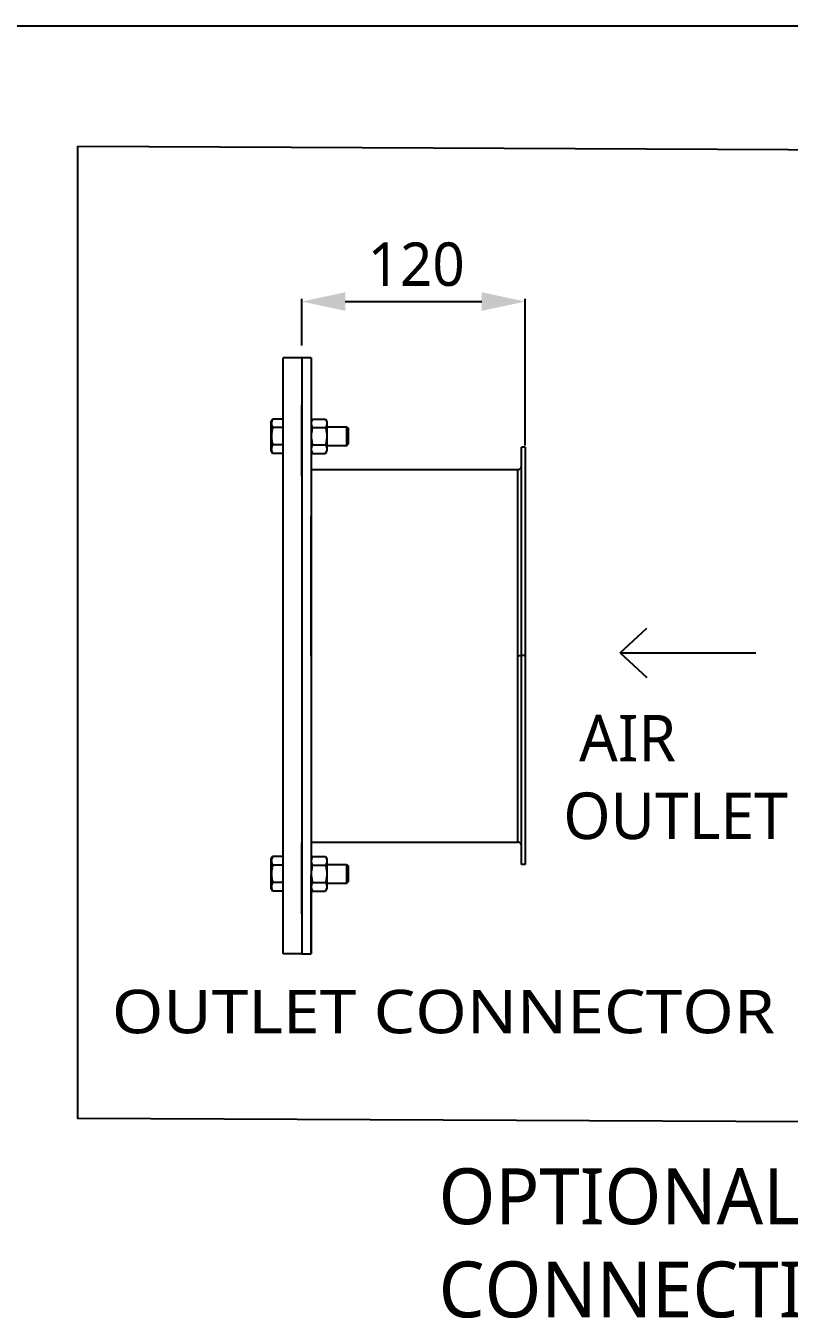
# Model space of a CAD drawing. Header units: millimetres. Extents: x 0 to 2800, y 0 to 1980.
# Drawn here: x 1320 to 1730, y 1286 to 1980 of the extents above; entities that cross this region are included whole.
import ezdxf
from ezdxf.enums import TextEntityAlignment as Align

# ---------------------------------------------------------------- set-up
doc = ezdxf.new("R2010")
doc.units = ezdxf.units.MM
doc.header["$LTSCALE"] = 154
doc.header["$PDMODE"] = 3
doc.header["$PDSIZE"] = 8
doc.layers.get('0').update_dxf_attribs({"linetype": 'CONTINUOUS'})
doc.layers.get('Defpoints').update_dxf_attribs({"linetype": 'CONTINUOUS'})
doc.layers.add('00_BUW_DATUM', color=7, linetype='CONTINUOUS')
doc.layers.add('02___PRT_ALL_AXES', color=7, linetype='CONTINUOUS')
doc.styles.get("Standard").update_dxf_attribs({"font": 'msjhl.ttc'})
doc.dimstyles.new('DIMSTYLE_2', dxfattribs={"dimtxt": 23.333333, "dimasz": 23.333333, "dimexe": 1.5, "dimexo": 1, "dimtad": 1, "dimlfac": 0.9, "dimdsep": 46, "dimtxsty": 'Standard', "dimblk": '_FILLED', "dimblk1": '_FILLED', "dimblk2": '_FILLED', "dimcen": 0.09, "dimazin": 2, "dimtp": 0.01, "dimtm": 0.01, "dimtfac": 1, "dimtofl": 0, "dimtmove": 0, "dimatfit": 1, "dimldrblk": '_FILLED', "dimfxl": 1, "dimtolj": 1, "dimarcsym": 0})

# ---------------------------------------------------------------- blocks, each defined once
blk = doc.blocks.new('_FILLED')
at = {"color": 0, "linetype": 'ByBlock'}
blk.add_solid([(0, 0), (-1, 0.214), (-1, -0.214)], dxfattribs=at)
blk = doc.blocks.new('*D161')
at = {"color": 0, "linetype": 'Continuous', "lineweight": -2}
for p, q in [((1468.51, 1808.38), (1468.51, 1833.46)), ((1491.84, 1831.96), (1565.17, 1831.96)), ((1588.51, 1754.71), (1588.51, 1833.46))]:
    blk.add_line(p, q, dxfattribs=at)
at = {"layer": 'Defpoints', "color": 0}
for p in [(1588.51, 1831.96), (1468.51, 1807.38), (1588.51, 1753.71)]:
    blk.add_point(p, dxfattribs=at)
at = {"color": 0, "linetype": 'ByBlock', "lineweight": -2, "xscale": 23.3333333333, "yscale": 23.3333333333, "zscale": 23.3333333333, "rotation": 180}
blk.add_blockref('_FILLED', (1468.51, 1831.96), dxfattribs=at)
at = {"color": 0, "linetype": 'ByBlock', "lineweight": -2, "xscale": 23.3333333333, "yscale": 23.3333333333, "zscale": 23.3333333333}
blk.add_blockref('_FILLED', (1588.51, 1831.96), dxfattribs=at)
at = {"color": 0, "insert": (1529.94, 1863.69), "char_height": 23.333, "attachment_point": 2, "line_spacing_factor": 0.9}
blk.add_mtext('\\A1;120', dxfattribs=at)

msp = doc.modelspace()

# ---------------------------------------------------------------- linework, layer by layer
at = {"linetype": 'Continuous'}
for p, q in [((0, 1980), (2800, 1980)), ((1468.5076, 1801.7136), (1468.5076, 1481.7136)), ((1473.5076, 1801.7136), (1468.5076, 1801.7136)), ((1473.5076, 1801.7136), (1473.5076, 1481.7136)), ((1588.5076, 1753.7136), (1586.5076, 1753.7136)), ((1586.5076, 1641.9091), (1586.5076, 1753.7136)), ((1588.5076, 1753.7136), (1586.5076, 1753.7136)), ((1588.5076, 1753.7136), (1588.5076, 1641.9091)), ((1473.5076, 1741.7136), (1584.5076, 1741.7136)), ((1584.5076, 1541.7136), (1584.5076, 1741.7136)), ((1584.5076, 1641.8882), (1584.7745, 1641.8882)), ((1584.7745, 1641.8882), (1585.2707, 1641.8884)), ((1585.2707, 1641.8884), (1585.7256, 1641.8889)), ((1588.5076, 1641.9091), (1586.5076, 1641.9091)), ((1586.5076, 1529.7136), (1586.5076, 1641.7136)), ((1588.5076, 1641.8916), (1588.5076, 1529.7136)), ((1473.5076, 1541.7136), (1584.5076, 1541.7136)), ((1588.5076, 1529.7136), (1586.5076, 1529.7136)), ((1468.5076, 1481.7136), (1473.5076, 1481.7136))]:
    msp.add_line(p, q, dxfattribs=at)
for p, q in [((1468.5076, 1801.7136), (1458.5076, 1801.7136)), ((1458.5076, 1481.7136), (1458.5076, 1801.7136)), ((1473.5076, 1801.7136), (1473.5076, 1759.2136)), ((1473.5076, 1641.7136), (1473.5076, 1716.7136)), ((1639.5154, 1643.3593), (1653.7283, 1656.6414)), ((1473.5076, 1641.7136), (1473.5076, 1566.7136)), ((1639.5154, 1643.3593), (1712.3017, 1643.3593)), ((1639.5154, 1643.3593), (1653.2518, 1643.3593)), ((1639.5154, 1643.3593), (1653.7283, 1630.0772)), ((1473.5076, 1481.7136), (1473.5076, 1524.2136)), ((1468.5076, 1481.7136), (1458.5076, 1481.7136))]:
    msp.add_line(p, q)
at = {"color": 7, "linetype": 'Continuous'}
for p, q in [((1493.4076, 1763.8984), (1493.4076, 1755.3984)), ((1493.4076, 1528.8984), (1493.4076, 1520.3984))]:
    msp.add_line(p, q, dxfattribs=at)
msp.add_lwpolyline([(1348.2524, 1915.3113), (2722.3323, 1909.0361), (2722.3323, 1387.0121), (1348.2524, 1393.2873)], close=True)
at = {"linetype": 'Continuous'}
for centre, start, end in [((1584.5076, 1743.7136), 270, 352.5), ((1584.5076, 1539.7136), 7.5, 90)]:
    msp.add_arc(centre, 2, start, end, dxfattribs=at)
msp.add_open_spline([(1585.7256, 1641.8889), (1585.8317, 1641.889), (1586.0919, 1641.8919), (1586.3526, 1641.883), (1586.5066, 1641.8915)], degree=3, knots=[0, 0, 0, 0, 0.40743579, 1, 1, 1, 1], dxfattribs=at)
at = {"layer": '00_BUW_DATUM', "color": 7, "linetype": 'Continuous'}
for p, q in [((1452.1076, 1767.6484), (1452.8221, 1768.886)), ((1452.1076, 1751.6484), (1452.1076, 1767.6484)), ((1458.5076, 1768.886), (1452.8221, 1768.886)), ((1458.5076, 1764.2672), (1452.8221, 1764.2672)), ((1473.5076, 1767.6484), (1474.2221, 1768.886)), ((1474.2221, 1768.886), (1481.193, 1768.886)), ((1474.2221, 1764.2672), (1481.193, 1764.2672)), ((1481.193, 1768.886), (1481.9076, 1767.6484)), ((1481.9076, 1767.6484), (1481.9076, 1751.6484)), ((1481.9076, 1764.6484), (1492.6576, 1764.6484)), ((1492.6576, 1754.6484), (1492.6576, 1764.6484)), ((1492.6576, 1764.6484), (1493.4076, 1763.8984)), ((1493.4076, 1755.3984), (1493.4076, 1763.8984)), ((1452.1076, 1751.6484), (1452.8221, 1750.4108)), ((1458.5076, 1755.0296), (1452.8221, 1755.0296)), ((1458.5076, 1750.4108), (1452.8221, 1750.4108)), ((1473.5076, 1751.6484), (1474.2221, 1750.4108)), ((1474.2221, 1755.0296), (1481.193, 1755.0296)), ((1474.2221, 1750.4108), (1481.193, 1750.4108)), ((1481.193, 1750.4108), (1481.9076, 1751.6484)), ((1481.9076, 1754.6484), (1492.6576, 1754.6484)), ((1492.6576, 1754.6484), (1493.4076, 1755.3984)), ((1452.1076, 1532.6484), (1452.8221, 1533.886)), ((1458.5076, 1533.886), (1452.8221, 1533.886)), ((1473.5076, 1532.6484), (1474.2221, 1533.886)), ((1474.2221, 1533.886), (1481.193, 1533.886)), ((1481.193, 1533.886), (1481.9076, 1532.6484)), ((1452.1076, 1516.6484), (1452.1076, 1532.6484)), ((1458.5076, 1529.2672), (1452.8221, 1529.2672)), ((1474.2221, 1529.2672), (1481.193, 1529.2672)), ((1481.9076, 1532.6484), (1481.9076, 1516.6484)), ((1481.9076, 1529.6484), (1492.6576, 1529.6484)), ((1492.6576, 1519.6484), (1492.6576, 1529.6484)), ((1492.6576, 1529.6484), (1493.4076, 1528.8984)), ((1493.4076, 1520.3984), (1493.4076, 1528.8984)), ((1458.5076, 1520.0296), (1452.8221, 1520.0296)), ((1474.2221, 1520.0296), (1481.193, 1520.0296)), ((1492.6576, 1519.6484), (1493.4076, 1520.3984)), ((1452.1076, 1516.6484), (1452.8221, 1515.4108)), ((1458.5076, 1515.4108), (1452.8221, 1515.4108)), ((1473.5076, 1516.6484), (1474.2221, 1515.4108)), ((1474.2221, 1515.4108), (1481.193, 1515.4108)), ((1481.193, 1515.4108), (1481.9076, 1516.6484)), ((1481.9076, 1519.6484), (1492.6576, 1519.6484))]:
    msp.add_line(p, q, dxfattribs=at)
for points, knots in [([(1452.8221, 1768.886), (1452.7155, 1768.7014), (1452.5198, 1768.33), (1452.2892, 1767.7541), (1452.1417, 1767.1688), (1452.1076, 1766.7725), (1452.1076, 1766.5766)], [0, 0, 0, 0, 0.26163522, 0.51448875, 0.75958985, 1, 1, 1, 1]), ([(1452.1076, 1766.5766), (1452.1076, 1766.3807), (1452.1417, 1765.9844), (1452.2892, 1765.3991), (1452.5198, 1764.8232), (1452.7155, 1764.4518), (1452.8221, 1764.2672)], [0, 0, 0, 0, 0.24040527, 0.485503, 0.73835724, 1, 1, 1, 1]), ([(1452.8221, 1764.2672), (1452.6055, 1763.5167), (1452.3346, 1762.3727), (1452.1409, 1760.8209), (1452.1076, 1760.0391), (1452.1076, 1759.6484)], [0, 0, 0, 0, 0.49989254, 0.74994646, 1, 1, 1, 1]), ([(1474.2221, 1768.886), (1474.1155, 1768.7014), (1473.9198, 1768.33), (1473.6892, 1767.7541), (1473.5417, 1767.1687), (1473.5076, 1766.7725), (1473.5076, 1766.5766)], [0, 0, 0, 0, 0.26164274, 0.51449692, 0.75959469, 1, 1, 1, 1]), ([(1473.5076, 1766.5766), (1473.5076, 1766.3807), (1473.5417, 1765.9844), (1473.6892, 1765.3991), (1473.9198, 1764.8232), (1474.1155, 1764.4518), (1474.2221, 1764.2672)], [0, 0, 0, 0, 0.24040533, 0.48550309, 0.73835726, 1, 1, 1, 1]), ([(1474.2221, 1764.2672), (1474.1137, 1763.8918), (1473.9152, 1763.1355), (1473.6863, 1761.9851), (1473.5409, 1760.8209), (1473.5076, 1760.0391), (1473.5076, 1759.6484)], [0, 0, 0, 0, 0.25001158, 0.50001491, 0.75000857, 1, 1, 1, 1]), ([(1481.193, 1768.886), (1481.2996, 1768.7014), (1481.4954, 1768.33), (1481.7259, 1767.7541), (1481.8734, 1767.1687), (1481.9076, 1766.7725), (1481.9076, 1766.5766)], [0, 0, 0, 0, 0.26164274, 0.51449692, 0.75959469, 1, 1, 1, 1]), ([(1481.9076, 1766.5766), (1481.9076, 1766.3807), (1481.8734, 1765.9844), (1481.7259, 1765.3991), (1481.4954, 1764.8232), (1481.2996, 1764.4518), (1481.193, 1764.2672)], [0, 0, 0, 0, 0.24040533, 0.48550309, 0.73835726, 1, 1, 1, 1]), ([(1481.193, 1764.2672), (1481.3014, 1763.8918), (1481.4999, 1763.1355), (1481.7289, 1761.9851), (1481.8742, 1760.8209), (1481.9076, 1760.0391), (1481.9076, 1759.6484)], [0, 0, 0, 0, 0.25001158, 0.50001491, 0.75000857, 1, 1, 1, 1]), ([(1452.1076, 1759.6484), (1452.1076, 1759.2577), (1452.1409, 1758.4759), (1452.3346, 1756.9241), (1452.6055, 1755.78), (1452.8221, 1755.0296)], [0, 0, 0, 0, 0.25004829, 0.50009882, 1, 1, 1, 1]), ([(1473.5076, 1759.6484), (1473.5076, 1759.2577), (1473.5409, 1758.4759), (1473.6863, 1757.3117), (1473.9152, 1756.1612), (1474.1137, 1755.405), (1474.2221, 1755.0296)], [0, 0, 0, 0, 0.24999144, 0.49998511, 0.74998842, 1, 1, 1, 1]), ([(1481.9076, 1759.6484), (1481.9076, 1759.2577), (1481.8742, 1758.4759), (1481.7289, 1757.3117), (1481.4999, 1756.1612), (1481.3014, 1755.405), (1481.193, 1755.0296)], [0, 0, 0, 0, 0.24999144, 0.49998511, 0.74998842, 1, 1, 1, 1]), ([(1452.8221, 1755.0296), (1452.7155, 1754.845), (1452.5198, 1754.4736), (1452.2892, 1753.8977), (1452.1417, 1753.3123), (1452.1076, 1752.916), (1452.1076, 1752.7202)], [0, 0, 0, 0, 0.26163522, 0.51448875, 0.75958985, 1, 1, 1, 1]), ([(1452.1076, 1752.7202), (1452.1076, 1752.5243), (1452.1417, 1752.128), (1452.2892, 1751.5427), (1452.5198, 1750.9668), (1452.7155, 1750.5954), (1452.8221, 1750.4108)], [0, 0, 0, 0, 0.24040527, 0.485503, 0.73835724, 1, 1, 1, 1]), ([(1474.2221, 1755.0296), (1474.1155, 1754.845), (1473.9198, 1754.4736), (1473.6892, 1753.8977), (1473.5417, 1753.3123), (1473.5076, 1752.916), (1473.5076, 1752.7202)], [0, 0, 0, 0, 0.26164274, 0.51449692, 0.75959469, 1, 1, 1, 1]), ([(1473.5076, 1752.7202), (1473.5076, 1752.5243), (1473.5417, 1752.128), (1473.6892, 1751.5427), (1473.9198, 1750.9668), (1474.1155, 1750.5954), (1474.2221, 1750.4108)], [0, 0, 0, 0, 0.24040533, 0.48550309, 0.73835726, 1, 1, 1, 1]), ([(1481.193, 1755.0296), (1481.2996, 1754.845), (1481.4954, 1754.4736), (1481.7259, 1753.8977), (1481.8734, 1753.3123), (1481.9076, 1752.916), (1481.9076, 1752.7202)], [0, 0, 0, 0, 0.26164274, 0.51449692, 0.75959469, 1, 1, 1, 1]), ([(1481.9076, 1752.7202), (1481.9076, 1752.5243), (1481.8734, 1752.128), (1481.7259, 1751.5427), (1481.4954, 1750.9668), (1481.2996, 1750.5954), (1481.193, 1750.4108)], [0, 0, 0, 0, 0.24040533, 0.48550309, 0.73835726, 1, 1, 1, 1]), ([(1452.8221, 1533.886), (1452.7155, 1533.7014), (1452.5198, 1533.33), (1452.2892, 1532.7541), (1452.1417, 1532.1688), (1452.1076, 1531.7725), (1452.1076, 1531.5766)], [0, 0, 0, 0, 0.26163522, 0.51448875, 0.75958985, 1, 1, 1, 1]), ([(1474.2221, 1533.886), (1474.1155, 1533.7014), (1473.9198, 1533.33), (1473.6892, 1532.7541), (1473.5417, 1532.1687), (1473.5076, 1531.7725), (1473.5076, 1531.5766)], [0, 0, 0, 0, 0.26164274, 0.51449692, 0.75959469, 1, 1, 1, 1]), ([(1481.193, 1533.886), (1481.2996, 1533.7014), (1481.4954, 1533.33), (1481.7259, 1532.7541), (1481.8734, 1532.1687), (1481.9076, 1531.7725), (1481.9076, 1531.5766)], [0, 0, 0, 0, 0.26164274, 0.51449692, 0.75959469, 1, 1, 1, 1]), ([(1452.1076, 1531.5766), (1452.1076, 1531.3807), (1452.1417, 1530.9844), (1452.2892, 1530.3991), (1452.5198, 1529.8232), (1452.7155, 1529.4518), (1452.8221, 1529.2672)], [0, 0, 0, 0, 0.24040527, 0.485503, 0.73835724, 1, 1, 1, 1]), ([(1452.8221, 1529.2672), (1452.6055, 1528.5167), (1452.3346, 1527.3727), (1452.1409, 1525.8209), (1452.1076, 1525.0391), (1452.1076, 1524.6484)], [0, 0, 0, 0, 0.49989254, 0.74994646, 1, 1, 1, 1]), ([(1473.5076, 1531.5766), (1473.5076, 1531.3807), (1473.5417, 1530.9844), (1473.6892, 1530.3991), (1473.9198, 1529.8232), (1474.1155, 1529.4518), (1474.2221, 1529.2672)], [0, 0, 0, 0, 0.24040533, 0.48550309, 0.73835726, 1, 1, 1, 1]), ([(1474.2221, 1529.2672), (1474.1137, 1528.8918), (1473.9152, 1528.1355), (1473.6863, 1526.9851), (1473.5409, 1525.8209), (1473.5076, 1525.0391), (1473.5076, 1524.6484)], [0, 0, 0, 0, 0.25001158, 0.50001491, 0.75000857, 1, 1, 1, 1]), ([(1481.9076, 1531.5766), (1481.9076, 1531.3807), (1481.8734, 1530.9844), (1481.7259, 1530.3991), (1481.4954, 1529.8232), (1481.2996, 1529.4518), (1481.193, 1529.2672)], [0, 0, 0, 0, 0.24040533, 0.48550309, 0.73835726, 1, 1, 1, 1]), ([(1481.193, 1529.2672), (1481.3014, 1528.8918), (1481.4999, 1528.1355), (1481.7289, 1526.9851), (1481.8742, 1525.8209), (1481.9076, 1525.0391), (1481.9076, 1524.6484)], [0, 0, 0, 0, 0.25001158, 0.50001491, 0.75000857, 1, 1, 1, 1]), ([(1452.1076, 1524.6484), (1452.1076, 1524.2577), (1452.1409, 1523.4759), (1452.3346, 1521.9241), (1452.6055, 1520.78), (1452.8221, 1520.0296)], [0, 0, 0, 0, 0.25004829, 0.50009882, 1, 1, 1, 1]), ([(1452.8221, 1520.0296), (1452.7155, 1519.845), (1452.5198, 1519.4736), (1452.2892, 1518.8977), (1452.1417, 1518.3123), (1452.1076, 1517.916), (1452.1076, 1517.7202)], [0, 0, 0, 0, 0.26163522, 0.51448875, 0.75958985, 1, 1, 1, 1]), ([(1473.5076, 1524.6484), (1473.5076, 1524.2577), (1473.5409, 1523.4759), (1473.6863, 1522.3117), (1473.9152, 1521.1612), (1474.1137, 1520.405), (1474.2221, 1520.0296)], [0, 0, 0, 0, 0.24999144, 0.49998511, 0.74998842, 1, 1, 1, 1]), ([(1474.2221, 1520.0296), (1474.1155, 1519.845), (1473.9198, 1519.4736), (1473.6892, 1518.8977), (1473.5417, 1518.3123), (1473.5076, 1517.916), (1473.5076, 1517.7202)], [0, 0, 0, 0, 0.26164274, 0.51449692, 0.75959469, 1, 1, 1, 1]), ([(1481.9076, 1524.6484), (1481.9076, 1524.2577), (1481.8742, 1523.4759), (1481.7289, 1522.3117), (1481.4999, 1521.1612), (1481.3014, 1520.405), (1481.193, 1520.0296)], [0, 0, 0, 0, 0.24999144, 0.49998511, 0.74998842, 1, 1, 1, 1]), ([(1481.193, 1520.0296), (1481.2996, 1519.845), (1481.4954, 1519.4736), (1481.7259, 1518.8977), (1481.8734, 1518.3123), (1481.9076, 1517.916), (1481.9076, 1517.7202)], [0, 0, 0, 0, 0.26164274, 0.51449692, 0.75959469, 1, 1, 1, 1]), ([(1452.1076, 1517.7202), (1452.1076, 1517.5243), (1452.1417, 1517.128), (1452.2892, 1516.5427), (1452.5198, 1515.9668), (1452.7155, 1515.5954), (1452.8221, 1515.4108)], [0, 0, 0, 0, 0.24040527, 0.485503, 0.73835724, 1, 1, 1, 1]), ([(1473.5076, 1517.7202), (1473.5076, 1517.5243), (1473.5417, 1517.128), (1473.6892, 1516.5427), (1473.9198, 1515.9668), (1474.1155, 1515.5954), (1474.2221, 1515.4108)], [0, 0, 0, 0, 0.24040533, 0.48550309, 0.73835726, 1, 1, 1, 1]), ([(1481.9076, 1517.7202), (1481.9076, 1517.5243), (1481.8734, 1517.128), (1481.7259, 1516.5427), (1481.4954, 1515.9668), (1481.2996, 1515.5954), (1481.193, 1515.4108)], [0, 0, 0, 0, 0.24040533, 0.48550309, 0.73835726, 1, 1, 1, 1])]:
    msp.add_open_spline(points, degree=3, knots=knots, dxfattribs=at)
at = {"layer": '02___PRT_ALL_AXES', "color": 7, "linetype": 'Continuous'}
for p, q in [((1458.5076, 1738.2136), (1458.5076, 1776.2462)), ((1468.5076, 1738.2136), (1468.5076, 1776.2462)), ((1458.5076, 1503.2136), (1458.5076, 1541.2462)), ((1468.5076, 1503.2136), (1468.5076, 1541.2462))]:
    msp.add_line(p, q, dxfattribs=at)

# ---------------------------------------------------------------- texts
at = {"linetype": 'Continuous', "width": 1.134481}
msp.add_text('OUTLET CONNECTOR', height=23.333333, dxfattribs=at).set_placement((1366.4616, 1439.0444), (1722.6354, 1439.0444), align=Align.FIT)
at = {"attachment_point": 1}
for s, insert, char_height, width in [(' AIR\\POUTLET', (1608.9468, 1610.0065), 25, 259.882982), ('OPTIONAL KIT FOR REPLACEMENT OF QUICK\\PCONNECTION TO FLANGE', (1541.9694, 1366.5143), 30, 1478.20149)]:
    msp.add_mtext(s, dxfattribs=dict(at, insert=insert, char_height=char_height, width=width))

# ---------------------------------------------------------------- dimensions: what is measured, and where the dimension line sits
at = {"linetype": 'Continuous'}
dim = msp.add_linear_dim(base=(1588.5076, 1831.9577), p1=(1468.5076, 1807.3803), p2=(1588.5076, 1753.7136), text='120', dimstyle='DIMSTYLE_2', override={"dimpost": '<>'}, dxfattribs=at)
dim.commit()
dim.dimension.update_dxf_attribs({"geometry": '*D161', "text_midpoint": (1529.9391, 1831.9577), "dimtype": 160})

doc.saveas('drawing.dxf')
